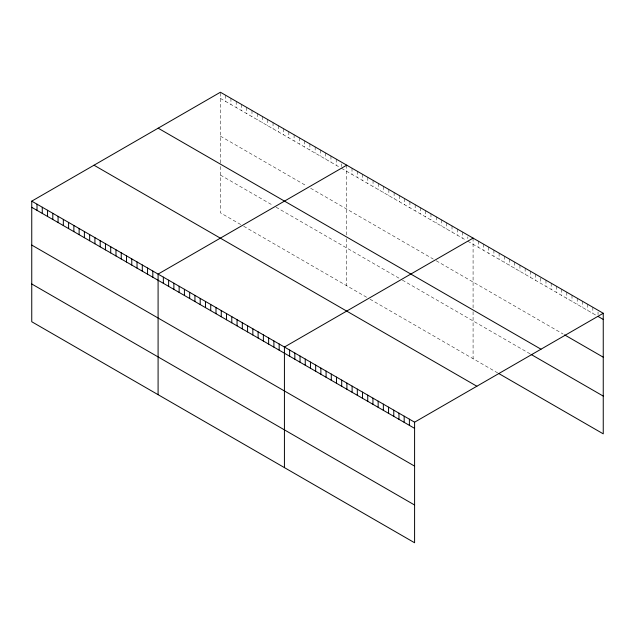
<?xml version="1.0" encoding="UTF-8"?>
<svg xmlns="http://www.w3.org/2000/svg" width="635" height="635" viewBox="0 0 635 635"><rect width="100%" height="100%" fill="white"/><g stroke="black" fill="none" stroke-linecap="round" stroke-linejoin="round"><path stroke-width="0.48" stroke-dasharray="3.17 2.38" d="M220.409 98.409L339.979 167.442M341.479 168.307L466.312 240.379M467.82 241.244L595.813 315.143M220.409 136.16L306.888 186.087M310.65 188.262L433.229 259.032M436.237 260.771L563.086 334.002M220.409 175.062L273.05 205.454M276.058 207.193L399.383 278.392M402.392 280.13L530.36 354.012M240.713 224.536L220.409 212.812L220.409 163.949M243.721 226.274L367.046 297.482M370.054 299.22L497.626 372.872M598.043 312.023L598.043 314.666M592.836 307.253L592.836 313.428M587.629 304.244L587.629 310.42M582.422 301.244L582.422 307.411M577.215 298.236L577.215 304.411M572.008 295.227L572.008 301.403M566.801 292.219L566.801 298.394M561.594 289.219L561.594 295.386M556.387 286.21L556.387 292.386M551.18 283.202L551.18 289.377M545.973 280.202L545.973 286.369M540.766 278.074L540.766 283.369M535.567 274.185L535.567 280.36M530.36 271.177L530.36 277.352M525.153 268.176L525.153 274.344M519.946 265.168L519.946 271.343M514.739 262.16L514.739 268.335M509.532 259.159L509.532 265.327M504.325 256.151L504.325 262.326M499.118 253.143L499.118 259.318M493.911 250.134L493.911 256.31M488.704 247.134L488.704 253.301M483.497 244.126L483.497 250.301M478.29 241.117L478.29 247.293M473.083 238.117L473.083 308.904M473.083 311.682L473.083 358.696M467.82 236.839L467.82 238.601M462.558 232.037L462.558 238.212M457.287 228.997L457.287 235.172M452.025 225.957L452.025 232.132M446.762 222.917L446.762 229.092M441.5 219.877L441.5 226.052M436.237 216.837L436.237 223.012M430.967 213.797L430.967 219.972M425.704 210.764L425.704 216.932M420.441 207.724L420.441 213.892M415.179 204.684L415.179 210.86M409.916 201.644L409.916 207.82M404.646 198.604L404.646 204.78M399.383 195.564L399.383 201.739M394.121 192.524L394.121 198.699M388.858 189.484L388.858 195.659M383.596 186.444L383.596 192.619M378.325 183.404L378.325 189.579M373.062 180.372L373.062 186.539M367.8 177.332L367.8 183.499M362.537 174.292L362.537 180.467M357.275 171.252L357.275 177.427M352.012 168.211L352.012 174.387M346.742 165.171L346.742 235.037M346.742 238.736L346.742 285.758M341.479 163.893L341.479 166.545M336.217 159.091L336.217 165.267M330.954 156.051L330.954 162.227M325.691 153.019L325.691 159.187M320.421 149.979L320.421 156.147M315.158 146.939L315.158 153.114M309.896 143.899L309.896 150.074M304.633 140.859L304.633 147.034M299.371 137.819L299.371 143.994M294.1 134.779L294.1 140.954M288.838 131.739L288.838 137.914M283.575 128.699L283.575 134.874M278.313 125.666L278.313 131.834M273.05 122.626L273.05 128.794M267.779 119.586L267.779 125.762M262.517 116.546L262.517 122.722M257.254 113.506L257.254 119.682M251.992 110.466L251.992 116.642M246.729 107.426L246.729 113.602M241.459 104.386L241.459 110.561M236.196 101.346L236.196 107.521M230.934 98.314L230.934 104.481M225.671 95.274L225.671 101.441M220.409 93.115L220.409 163.02"/><path stroke-width="0.95" d="M31.75 201.152L414.591 422.188L414.591 542.766L31.75 321.739L31.75 201.152L220.409 92.234L603.25 313.261L603.25 433.848L499.118 373.729M346.742 165.171L158.091 274.09L158.091 394.676M473.083 238.117L284.424 347.035L284.424 467.614M414.591 422.188L603.25 313.261M598.043 316.428L603.25 319.437M564.571 334.867L603.25 357.195M158.147 128.175L540.996 349.21M531.098 354.441L603.25 396.097M94.004 165.211L476.853 386.239M31.75 207.327L414.591 428.355M31.75 245.078L414.591 466.114M31.75 283.98L414.591 505.015M409.384 419.179L409.384 425.355M404.177 416.171L404.177 422.346M398.97 413.163L398.97 419.338M393.771 410.162L393.771 416.33M388.564 407.154L388.564 413.329M383.357 404.146L383.357 410.321M378.15 401.145L378.15 407.313M372.943 398.137L372.943 404.312M367.736 395.129L367.736 401.304M362.529 392.12L362.529 398.296M357.322 389.12L357.322 395.287M352.115 386.112L352.115 392.287M346.908 383.103L346.908 389.279M341.701 380.103L341.701 386.27M336.494 377.095L336.494 383.27M331.287 374.086L331.287 380.262M326.08 371.078L326.08 377.253M320.873 368.078L320.873 374.245M315.666 365.069L315.666 371.245M310.459 362.061L310.459 368.236M305.252 359.061L305.252 365.228M300.045 356.052L300.045 362.228M294.838 353.044L294.838 359.219M289.631 350.036L289.631 356.211M279.162 343.995L279.162 350.171M273.899 340.955L273.899 347.131M268.637 337.915L268.637 344.091M263.374 334.875L263.374 341.051M258.104 331.835L258.104 338.01M252.841 328.795L252.841 334.97M247.579 325.755L247.579 331.93M242.316 322.723L242.316 328.89M237.053 319.683L237.053 325.85M231.783 316.643L231.783 322.818M226.52 313.603L226.52 319.778M221.258 310.563L221.258 316.738M215.995 307.523L215.995 313.698M210.733 304.483L210.733 310.658M205.462 301.442L205.462 307.618M200.2 298.402L200.2 304.578M194.937 295.37L194.937 301.538M189.674 292.33L189.674 298.498M184.412 289.29L184.412 295.458M179.141 286.25L179.141 292.425M173.879 283.21L173.879 289.385M168.616 280.17L168.616 286.345M163.354 277.13L163.354 283.305M152.821 271.05L152.821 277.225M147.558 268.01L147.558 274.185M142.296 264.978L142.296 271.145M137.033 261.938L137.033 268.105M131.77 258.897L131.77 265.073M126.508 255.857L126.508 262.033M121.237 252.817L121.237 258.993M115.975 249.777L115.975 255.953M110.712 246.737L110.712 252.913M105.45 243.697L105.45 249.873M100.187 240.657L100.187 246.832M94.917 237.625L94.917 243.792M89.654 234.585L89.654 240.752M84.391 231.545L84.391 237.72M79.129 228.505L79.129 234.68M73.866 225.465L73.866 231.64M68.596 222.425L68.596 228.6M63.333 219.385L63.333 225.56M58.071 216.344L58.071 222.52M52.808 213.304L52.808 219.48M47.546 210.272L47.546 216.44M42.275 207.232L42.275 213.4M37.013 204.192L37.013 210.368"/></g></svg>
